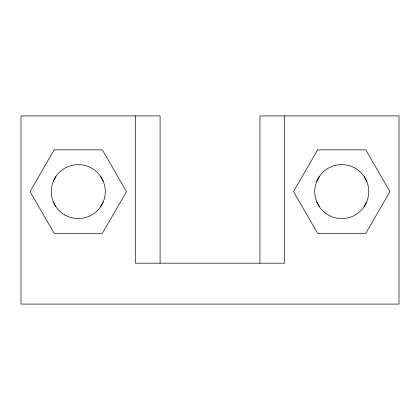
<?xml version="1.0" encoding="UTF-8"?>
<svg xmlns="http://www.w3.org/2000/svg" width="420" height="420" viewBox="0 0 420 420"><rect width="100%" height="100%" fill="white"/><g stroke="black" fill="none" stroke-linecap="round" stroke-linejoin="round"><path stroke-width="0.63" d="M53.33 181.256L55.823 176.589M100.721 206.593L103.215 201.925M316.785 181.256L319.279 176.589M364.177 206.593L366.671 201.925M364.177 176.589L366.671 181.256M316.785 201.925L319.279 206.593M100.721 176.589L103.215 181.256M53.33 201.925L55.823 206.593M284.456 115.91L284.456 263.183L135.544 263.183L135.544 115.91M259.912 263.183L259.912 115.91L399 115.91L399 304.091L21 304.091L21 115.91L160.094 115.91L160.094 263.183M54.175 149.851L30.077 191.594L54.175 233.331L102.37 233.331L126.467 191.594L102.37 149.851L54.175 149.851M317.63 149.851L293.533 191.594L317.63 233.331L365.825 233.331L389.923 191.594L365.825 149.851L317.63 149.851M64.775 214.972A27.001 27.001 0 0 0 105.273 191.594A27.001 27.001 0 0 0 64.775 168.21A27.001 27.001 0 0 0 64.775 214.972M323.925 211.89A27.001 27.001 0 0 0 368.209 196.859A27.001 27.001 0 0 0 333.05 166.026A27.001 27.001 0 0 0 323.925 211.89"/></g></svg>
